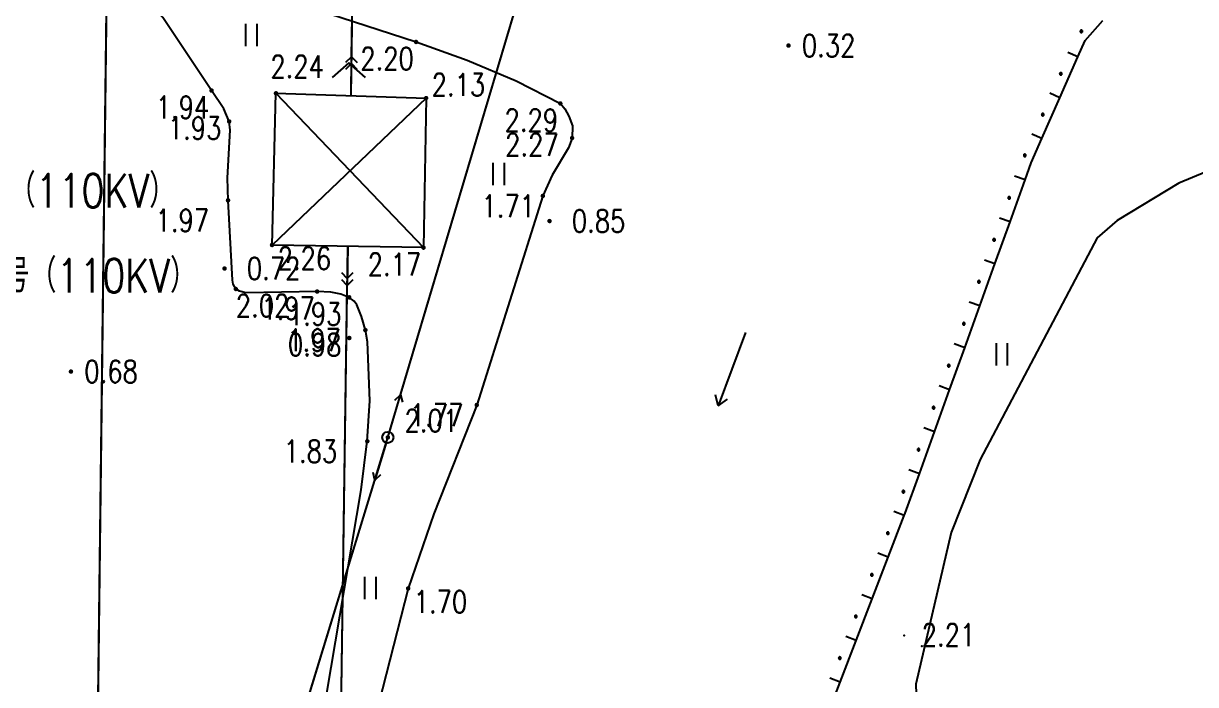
# Model space of a CAD drawing. Extents: x 500064 to 501389, y 2542464 to 2545400.
# Drawn here: x 500769 to 500821.5, y 2543664.6 to 2543694.3 of the extents above; entities that cross this region are included whole.
import ezdxf
from ezdxf.enums import TextEntityAlignment as Align

# ---------------------------------------------------------------- set-up
doc = ezdxf.new("R2010")
doc.units = 0
doc.header["$LTSCALE"] = 0.5
doc.linetypes.add('CENTER', pattern=[50.8, 31.75, -6.35, 6.35, -6.35])
doc.layers.get('0').update_dxf_attribs({"linetype": 'CONTINUOUS', "lineweight": 5})
doc.layers.add('GCD', color=8, linetype='CONTINUOUS')
doc.layers.add('地形图', color=8, linetype='CONTINUOUS')
doc.styles.add('HZ', font='romans.shx', dxfattribs={"width": 0.8, "bigfont": 'hztxt.shx'})
doc.linetypes.add('10421', pattern='A,2,[150,AAA.SHX,S=1,R=0,X=0,Y=1],1e-11', length=2)

# ---------------------------------------------------------------- blocks, each defined once
blk = doc.blocks.new('GC200')
at = {"linetype": 'Continuous', "const_width": 0.2, "flags": 128}
blk.add_lwpolyline([(-0.1, 0, 1), (0.1, 0, 1)], format="xyb", close=True, dxfattribs=at)
blk = doc.blocks.new('gc086')
for p, q in [((0, 0), (7, 0)), ((7, 0), (6.18, 0.57)), ((7, 0), (6.18, -0.57))]:
    blk.add_line(p, q)
blk = doc.blocks.new('gc121')
for p, q in [((-0.5, -1), (-0.5, 1)), ((0.5, -1), (0.5, 1))]:
    blk.add_line(p, q)
blk = doc.blocks.new('gc013a')
at = {"linetype": 'Continuous'}
blk.add_line((0.5, 0), (4, 0), dxfattribs=at)
at = {"linetype": 'Continuous', "flags": 128}
for points in [[(2.88, 0.5), (3.38, 0), (2.88, -0.5)], [(3.5, 0.5), (4, 0), (3.5, -0.5)]]:
    blk.add_lwpolyline(points, dxfattribs=at)
blk = doc.blocks.new('gc211')
for p, q in [((0, 0), (-1.5, -1.32)), ((1.5, -1.32), (0, 0))]:
    blk.add_line(p, q)
blk = doc.blocks.new('gc013b')
at = {"linetype": 'Continuous'}
blk.add_line((0.5, 0), (4, 0), dxfattribs=at)
at = {"linetype": 'Continuous', "flags": 128}
blk.add_lwpolyline([(3.39, 0.35), (4, 0), (3.39, -0.35)], dxfattribs=at)
blk = doc.blocks.new('gc170')
at = {"linetype": 'Continuous'}
blk.add_circle((0, 0), 0.5, dxfattribs=at)

msp = doc.modelspace()

# ---------------------------------------------------------------- linework, layer by layer
at = {"layer": '地形图', "color": 1, "linetype": 'Continuous'}
for p, q in [((500783.697, 2543692.777), (500786.954, 2543921.198)), ((500780.307, 2543691.134), (500786.922, 2543684.215)), ((500787.037, 2543690.92), (500780.132, 2543684.333))]:
    msp.add_line(p, q, dxfattribs=at)
at = {"layer": '地形图', "linetype": 'Continuous'}
for p, q in [((500772.095, 2543643.748), (500772.932, 2543712.701)), ((500785.892, 2543677.622), (500794.182, 2543705.48)), ((500780.055, 2543441.378), (500783.502, 2543682.524)), ((500773.653, 2543637.494), (500784.738, 2543673.792))]:
    msp.add_line(p, q, dxfattribs=at)
at = {"layer": '地形图', "color": 1, "linetype": 'Continuous', "flags": 128}
for points in [[(500783.672, 2543691.027), (500786.978, 2543922.947)], [(500780.03, 2543439.629), (500783.527, 2543684.274)]]:
    msp.add_lwpolyline(points, dxfattribs=at)
at = {"layer": '地形图', "linetype": '10421', "flags": 128}
msp.add_lwpolyline([(500860.343, 2543851.928), (500860.047, 2543848.173), (500860.224, 2543843.871), (500860.586, 2543841.436), (500861.444, 2543839.235), (500862.157, 2543836.826), (500862.338, 2543834.809), (500861.901, 2543832.451), (500860.911, 2543830.439), (500859.128, 2543827.609), (500851.893, 2543817.011), (500850.945, 2543815.282), (500850.008, 2543813.394), (500847.518, 2543806.489), (500847.098, 2543805.734), (500846.64, 2543805.158), (500845.603, 2543804.195), (500844.63, 2543803.65), (500843.912, 2543803.41), (500843.033, 2543803.431), (500841.899, 2543803.694), (500838.886, 2543804.666), (500837.358, 2543805.028), (500836.219, 2543805.211), (500835.198, 2543805.278), (500833.319, 2543805.204), (500832.559, 2543805.261), (500831.069, 2543805.446), (500823.29, 2543806.657), (500820.881, 2543807.2), (500817.506, 2543808.162), (500813.685, 2543809.652), (500811.133, 2543811.063), (500810.562, 2543811.189), (500809.059, 2543811.24), (500806.627, 2543811.101), (500804.968, 2543810.83), (500804.108, 2543810.524), (500803.544, 2543810.028), (500802.875, 2543809.264), (500802.289, 2543808.208), (500801.898, 2543807.177), (500801.711, 2543806.174), (500801.722, 2543805.504), (500802.184, 2543804.167), (500802.293, 2543803.494), (500802.284, 2543802.744), (500802.173, 2543802.052), (500802.121, 2543801.759), (500802.038, 2543801.542), (500801.778, 2543801.351), (500798.924, 2543800.552), (500798.309, 2543800.226), (500798.148, 2543800.084), (500798.065, 2543799.938), (500797.985, 2543799.517), (500798.448, 2543797.098), (500798.544, 2543796.806), (500798.733, 2543796.507), (500798.851, 2543796.454), (500799.025, 2543796.436), (500799.182, 2543796.474), (500799.312, 2543796.541), (500800.273, 2543797.618), (500800.469, 2543797.754), (500800.737, 2543797.895), (500801.053, 2543797.953), (500801.388, 2543797.941), (500804.649, 2543797.386), (500805.832, 2543797.09), (500809.789, 2543795.991), (500814.45, 2543794.43), (500819.265, 2543792.747), (500823.708, 2543790.935), (500830.01, 2543788.428), (500830.42, 2543788.161), (500830.684, 2543787.752), (500830.717, 2543787.25), (500830.635, 2543786.574), (500828.876, 2543781.625), (500824.671, 2543771.397), (500823.392, 2543767.802), (500820.356, 2543759.78), (500819.801, 2543757.665), (500819.636, 2543756.3), (500819.695, 2543755.201), (500819.926, 2543753.871), (500820.289, 2543752.135), (500820.164, 2543750.426), (500819.733, 2543748.326), (500814.277, 2543735.818), (500812.157, 2543730.812), (500810.77, 2543727.398), (500810.197, 2543726.096), (500804.923, 2543715.593), (500801.135, 2543708.145), (500800.056, 2543706.559), (500799.568, 2543706.249), (500798.843, 2543705.997), (500797.404, 2543705.787), (500796.77, 2543705.817), (500796.121, 2543705.928), (500789.994, 2543708.502), (500787.543, 2543709.301), (500781.647, 2543711.482), (500775.489, 2543713.089), (500771.585, 2543714.053), (500760.307, 2543715.899), (500759.63, 2543715.908), (500759.318, 2543715.773), (500759.19, 2543715.596), (500759.132, 2543715.308), (500758.909, 2543712.025), (500758.852, 2543710.191), (500758.616, 2543704.913), (500758.641, 2543703.982), (500758.815, 2543703.42), (500759.291, 2543702.774), (500759.912, 2543702.198), (500760.502, 2543701.735), (500762.052, 2543700.977), (500767.871, 2543698.438), (500770.746, 2543697.33), (500775.392, 2543695.692), (500776.018, 2543695.527), (500776.429, 2543695.584), (500777.993, 2543696.026), (500778.308, 2543696.078), (500778.564, 2543696.038), (500778.801, 2543695.977), (500786.589, 2543693.437), (500788.881, 2543692.619), (500791.081, 2543691.701), (500793.057, 2543690.679), (500793.256, 2543690.443), (500793.444, 2543690.116), (500793.597, 2543689.678), (500793.583, 2543689.13), (500793.424, 2543688.696), (500792.696, 2543687.458), (500792.27, 2543686.532), (500789.308, 2543677.158), (500787.385, 2543672.284), (500786.233, 2543668.935), (500784.592, 2543662.504), (500783.42, 2543656.342), (500783.174, 2543653.102), (500783.306, 2543649.457), (500783.549, 2543647.984), (500784.91, 2543643.685), (500785.566, 2543641.799), (500786.043, 2543639.398), (500786.337, 2543637.109), (500786.169, 2543630.304), (500786.054, 2543629.794), (500785.868, 2543629.496), (500785.369, 2543629.434), (500784.87, 2543629.534), (500782.302, 2543630.056), (500780.179, 2543630.601), (500776.162, 2543631.868), (500773.51, 2543632.933), (500768.622, 2543635.33), (500764.488, 2543637.161), (500762.961, 2543637.683), (500760.591, 2543638.221), (500758.572, 2543638.617), (500757.477, 2543638.755), (500756.614, 2543638.711), (500754.644, 2543637.464), (500753.951, 2543637.222), (500749.75, 2543637.4), (500747.868, 2543637.509), (500747.238, 2543637.413), (500746.88, 2543637.207), (500746.726, 2543637.013), (500746.522, 2543636.579), (500746.314, 2543635.787), (500746.138, 2543635.303), (500745.946, 2543635.058), (500741.716, 2543632.814), (500739.79, 2543631.823), (500734.266, 2543628.917), (500733.774, 2543628.751), (500733.273, 2543628.674), (500733.04, 2543628.823), (500732.916, 2543629.01), (500732.441, 2543630.626), (500732.355, 2543630.78), (500732.197, 2543630.906), (500731.749, 2543631.013), (500731.241, 2543631.002), (500724.288, 2543630.447), (500712.949, 2543630.645), (500711.325, 2543630.634), (500700.435, 2543629.704), (500690.727, 2543628.745), (500688.358, 2543628.605), (500683.424, 2543628.311), (500679.368, 2543628.16), (500675.508, 2543628.369), (500672.672, 2543628.904), (500670.448, 2543629.513), (500669.135, 2543630.089), (500666.228, 2543631.331), (500663.88, 2543632.429), (500662.231, 2543633.593), (500661.28, 2543634.705), (500660.618, 2543636.077), (500659.469, 2543640.107), (500658.985, 2543641.512), (500658.469, 2543642.778), (500656.226, 2543646.444), (500655.177, 2543647.656), (500648.572, 2543653.759), (500648.131, 2543654.519), (500647.792, 2543655.337), (500647.668, 2543656.082), (500647.599, 2543656.926), (500648.349, 2543665.451), (500648.591, 2543668.017), (500648.598, 2543669.946), (500648.074, 2543678.756), (500648.063, 2543679.504), (500648.153, 2543680.673), (500648.66, 2543685.231), (500649.522, 2543690.364), (500649.605, 2543691.42), (500649.602, 2543692.247), (500649.394, 2543692.709), (500649.152, 2543693.058), (500639.722, 2543698.395), (500639.047, 2543698.96), (500638.606, 2543699.429), (500638.363, 2543700.114), (500638.123, 2543701.005), (500637.19, 2543705.892), (500637.056, 2543707.165), (500637.173, 2543709.494), (500637.972, 2543713.611), (500638.014, 2543714.168), (500637.897, 2543715.46), (500637.016, 2543719.21), (500636.885, 2543720.059), (500636.661, 2543722.165), (500636.162, 2543732.418), (500636.259, 2543733.964), (500636.438, 2543735.027), (500636.684, 2543735.902), (500637.752, 2543739.042), (500640.183, 2543744.392), (500644.069, 2543753.036), (500646.886, 2543758.268), (500646.946, 2543758.764), (500646.947, 2543759.128), (500646.805, 2543759.441), (500646.535, 2543759.695), (500644.538, 2543760.65)], dxfattribs=at)
at = {"layer": '地形图', "linetype": 'Continuous', "flags": 128}
for points in [[(500770.9, 2543519.278), (500770.979, 2543582.911), (500772.071, 2543641.748), (500772.956, 2543714.701), (500773.657, 2543768.872)], [(500733.285, 2543579.984), (500759.933, 2543590.794), (500773.069, 2543635.581), (500785.322, 2543675.705), (500794.752, 2543707.397)]]:
    msp.add_lwpolyline(points, dxfattribs=at)
at = {"layer": '地形图', "linetype": '10421', "flags": 128}
msp.add_lwpolyline([(500749.391, 2543657.349), (500749.354, 2543653.953), (500749.374, 2543652.904), (500749.484, 2543651.965), (500749.699, 2543651.101), (500750.795, 2543647.83), (500751.225, 2543646.664), (500751.593, 2543646.056), (500752.291, 2543645.247), (500753.457, 2543644.536), (500755.642, 2543643.561), (500759.588, 2543642.192), (500762.031, 2543641.902), (500764.507, 2543641.926), (500767.41, 2543642.082), (500770.755, 2543642.554), (500772.418, 2543643.116), (500773.738, 2543643.694), (500775.07, 2543644.429), (500776.623, 2543645.612), (500777.248, 2543646.571), (500777.795, 2543647.597), (500778.464, 2543649.086), (500779.502, 2543651.933), (500780.579, 2543654.969), (500781.347, 2543657.47), (500781.826, 2543659.723), (500784.124, 2543673.351), (500784.403, 2543675.534), (500784.518, 2543677.342), (500784.416, 2543679.988), (500784.315, 2543680.518), (500784.14, 2543681.126), (500783.938, 2543681.654), (500783.816, 2543681.812), (500783.594, 2543681.986), (500783.223, 2543682.127), (500782.762, 2543682.218), (500782.152, 2543682.246), (500778.96, 2543682.19), (500778.676, 2543682.257), (500778.507, 2543682.361), (500778.395, 2543682.581), (500778.355, 2543682.758), (500778.159, 2543686.335), (500778.136, 2543687.339), (500778.26, 2543689.483), (500778.209, 2543689.874), (500777.964, 2543690.441), (500777.419, 2543691.259), (500775.228, 2543694.527), (500774.854, 2543694.889), (500774.471, 2543695.091), (500774.037, 2543695.201), (500773.691, 2543695.252), (500763.274, 2543694.256), (500762.265, 2543694.094), (500761.785, 2543693.944), (500759.389, 2543692.999), (500757.192, 2543692.407), (500756.727, 2543692.208), (500756.456, 2543691.989), (500756.097, 2543691.634), (500755.79, 2543691.214), (500754.182, 2543688.229), (500753.796, 2543687.738), (500753.218, 2543687.703), (500752.175, 2543687.887), (500751.895, 2543688.058), (500751.815, 2543688.579), (500753.083, 2543696.805), (500753.734, 2543701.407), (500753.801, 2543703.865), (500753.419, 2543713.724), (500753.391, 2543714.019), (500753.301, 2543714.187), (500753.103, 2543714.272), (500752.899, 2543714.285), (500750.758, 2543714.281), (500750.528, 2543714.342), (500750.366, 2543714.427), (500750.202, 2543714.579), (500750.11, 2543714.713), (500749.842, 2543715.919), (500749.655, 2543716.129), (500749.424, 2543716.286), (500749.04, 2543716.379), (500748.633, 2543716.438), (500739.005, 2543717.083), (500735.145, 2543717.507), (500725.961, 2543718.847), (500724.161, 2543719.054), (500709.326, 2543719.724), (500708.013, 2543719.968), (500705.952, 2543720.473), (500704.782, 2543720.868), (500704.111, 2543721.259), (500699.64, 2543724.406), (500699.385, 2543724.49), (500699.086, 2543724.526), (500698.828, 2543724.463), (500698.614, 2543724.339), (500697.459, 2543723.369), (500696.919, 2543723.171), (500696.258, 2543723.094), (500694.341, 2543723.453), (500693.385, 2543723.572), (500692.555, 2543723.593), (500691.756, 2543723.345), (500690.981, 2543722.997), (500690.082, 2543722.522), (500689.371, 2543722.082), (500685.237, 2543717.655), (500683.791, 2543716.697), (500678.722, 2543714.51), (500674.877, 2543713.304), (500673.099, 2543712.908), (500672.128, 2543712.707), (500671.274, 2543712.515), (500669.663, 2543712.397), (500664.183, 2543712.479), (500663.898, 2543712.47), (500663.567, 2543712.594), (500663.32, 2543712.877), (500663.148, 2543713.473), (500663.073, 2543713.64), (500662.852, 2543713.772), (500662.083, 2543713.714), (500660.687, 2543713.482), (500659.35, 2543713.146), (500658.266, 2543712.572), (500657.371, 2543711.957), (500656.623, 2543711.216), (500656.09, 2543710.419), (500653.643, 2543702.546), (500653.669, 2543702.233), (500653.747, 2543701.995), (500653.953, 2543701.773), (500654.887, 2543701.565), (500655.049, 2543701.494), (500655.136, 2543701.35), (500655.133, 2543701.094), (500655.041, 2543700.84), (500653.016, 2543696.464), (500651.778, 2543693.313), (500649.52, 2543685.466), (500649.137, 2543683.696), (500648.989, 2543681.865), (500648.843, 2543676.527), (500648.943, 2543673.54), (500649.582, 2543661.821), (500649.815, 2543660.48), (500650.177, 2543659.856), (500651.155, 2543658.517), (500651.464, 2543657.936), (500651.895, 2543656.177), (500652.16, 2543653.769), (500652.44, 2543652.563), (500652.872, 2543651.506), (500653.681, 2543650.396), (500659.628, 2543642.869), (500659.974, 2543642.316), (500660.258, 2543641.713), (500660.422, 2543640.769), (500660.556, 2543639.152), (500660.866, 2543638.139), (500661.922, 2543636.69), (500663.712, 2543635.218), (500665.863, 2543633.89), (500668.653, 2543632.762), (500671.639, 2543631.874), (500676.341, 2543630.934), (500680.234, 2543630.849), (500684.384, 2543630.935), (500687.682, 2543631.167), (500699.681, 2543631.312), (500702.44, 2543631.388), (500714.533, 2543631.137), (500717.114, 2543631.238), (500724.67, 2543631.705), (500729.855, 2543632.074), (500733.046, 2543632.435), (500735.892, 2543632.984), (500737.213, 2543633.415), (500738.906, 2543634.108), (500744.031, 2543636.561), (500746.853, 2543637.823), (500747.497, 2543638.197), (500748.071, 2543638.559), (500748.436, 2543639.02), (500748.768, 2543639.662), (500749.278, 2543641.386), (500750.012, 2543644.325), (500750.166, 2543645.24), (500750.168, 2543646.129), (500749.27, 2543649.723), (500748.958, 2543651.843), (500748.869, 2543652.854), (500748.839, 2543654.988), (500748.833, 2543657.3)], close=True, dxfattribs=at)
at = {"layer": '地形图'}
for points in [[(500804.88, 2543662.867), (500805.598, 2543664.733), (500806.317, 2543666.6), (500807.035, 2543668.466), (500807.754, 2543670.333), (500808.473, 2543672.199), (500808.512, 2543672.302), (500809.152, 2543674.08), (500809.83, 2543675.962), (500810.507, 2543677.844), (500811.184, 2543679.726), (500811.862, 2543681.607), (500812.539, 2543683.489), (500813.216, 2543685.371), (500813.894, 2543687.253), (500814.168, 2543688.015), (500814.648, 2543689.104), (500815.455, 2543690.934), (500816.262, 2543692.764), (500816.588, 2543693.505), (500817.38, 2543694.394)], [(500816.416, 2543693.863), (500816.421, 2543693.863), (500816.426, 2543693.864), (500816.431, 2543693.865), (500816.436, 2543693.867), (500816.441, 2543693.87), (500816.445, 2543693.873), (500816.449, 2543693.876), (500816.453, 2543693.88), (500816.456, 2543693.884), (500816.459, 2543693.888), (500816.462, 2543693.893), (500816.463, 2543693.898), (500816.465, 2543693.903), (500816.466, 2543693.908), (500816.466, 2543693.913), (500816.466, 2543693.918), (500816.465, 2543693.923), (500816.463, 2543693.928), (500816.462, 2543693.933), (500816.459, 2543693.938), (500816.456, 2543693.942), (500816.453, 2543693.946), (500816.451, 2543693.948), (500816.449, 2543693.95), (500816.445, 2543693.953), (500816.441, 2543693.956), (500816.436, 2543693.959), (500816.431, 2543693.961), (500816.426, 2543693.962), (500816.421, 2543693.963), (500816.416, 2543693.963), (500816.411, 2543693.963), (500816.406, 2543693.962), (500816.4, 2543693.961), (500816.396, 2543693.959), (500816.391, 2543693.956), (500816.387, 2543693.953), (500816.382, 2543693.95), (500816.379, 2543693.946), (500816.375, 2543693.942), (500816.373, 2543693.938), (500816.37, 2543693.933), (500816.368, 2543693.928), (500816.367, 2543693.923), (500816.366, 2543693.918), (500816.366, 2543693.913), (500816.366, 2543693.908), (500816.367, 2543693.903), (500816.368, 2543693.898), (500816.37, 2543693.893), (500816.373, 2543693.888), (500816.375, 2543693.884), (500816.379, 2543693.88), (500816.381, 2543693.878), (500816.382, 2543693.876), (500816.387, 2543693.873), (500816.391, 2543693.87), (500816.396, 2543693.867), (500816.4, 2543693.865), (500816.406, 2543693.864), (500816.411, 2543693.863), (500816.416, 2543693.863)], [(500816.381, 2543693.878), (500816.451, 2543693.948)], [(500816.262, 2543692.764), (500815.804, 2543692.966)], [(500815.492, 2543691.96), (500815.497, 2543691.961), (500815.503, 2543691.961), (500815.508, 2543691.963), (500815.513, 2543691.965), (500815.517, 2543691.967), (500815.522, 2543691.97), (500815.526, 2543691.973), (500815.529, 2543691.977), (500815.533, 2543691.981), (500815.535, 2543691.985), (500815.538, 2543691.99), (500815.54, 2543691.995), (500815.541, 2543692), (500815.542, 2543692.005), (500815.542, 2543692.01), (500815.542, 2543692.016), (500815.541, 2543692.021), (500815.54, 2543692.026), (500815.538, 2543692.031), (500815.535, 2543692.035), (500815.533, 2543692.04), (500815.529, 2543692.044), (500815.528, 2543692.046), (500815.526, 2543692.047), (500815.522, 2543692.051), (500815.517, 2543692.054), (500815.513, 2543692.056), (500815.508, 2543692.058), (500815.503, 2543692.059), (500815.497, 2543692.06), (500815.492, 2543692.06), (500815.487, 2543692.06), (500815.482, 2543692.059), (500815.477, 2543692.058), (500815.472, 2543692.056), (500815.467, 2543692.054), (500815.463, 2543692.051), (500815.459, 2543692.047), (500815.455, 2543692.044), (500815.452, 2543692.04), (500815.449, 2543692.035), (500815.446, 2543692.031), (500815.445, 2543692.026), (500815.443, 2543692.021), (500815.442, 2543692.016), (500815.442, 2543692.01), (500815.442, 2543692.005), (500815.443, 2543692), (500815.445, 2543691.995), (500815.446, 2543691.99), (500815.449, 2543691.985), (500815.452, 2543691.981), (500815.455, 2543691.977), (500815.457, 2543691.975), (500815.459, 2543691.973), (500815.463, 2543691.97), (500815.467, 2543691.967), (500815.472, 2543691.965), (500815.477, 2543691.963), (500815.482, 2543691.961), (500815.487, 2543691.961), (500815.492, 2543691.96)], [(500815.457, 2543691.975), (500815.528, 2543692.046)], [(500815.455, 2543690.934), (500814.997, 2543691.136)], [(500814.685, 2543690.13), (500814.691, 2543690.131), (500814.696, 2543690.131), (500814.701, 2543690.133), (500814.706, 2543690.135), (500814.71, 2543690.137), (500814.715, 2543690.14), (500814.719, 2543690.143), (500814.723, 2543690.147), (500814.726, 2543690.151), (500814.729, 2543690.155), (500814.731, 2543690.16), (500814.733, 2543690.165), (500814.734, 2543690.17), (500814.735, 2543690.175), (500814.735, 2543690.18), (500814.735, 2543690.185), (500814.734, 2543690.191), (500814.733, 2543690.196), (500814.731, 2543690.201), (500814.729, 2543690.205), (500814.726, 2543690.21), (500814.723, 2543690.214), (500814.721, 2543690.216), (500814.719, 2543690.217), (500814.715, 2543690.221), (500814.71, 2543690.224), (500814.706, 2543690.226), (500814.701, 2543690.228), (500814.696, 2543690.229), (500814.691, 2543690.23), (500814.685, 2543690.23), (500814.68, 2543690.23), (500814.675, 2543690.229), (500814.67, 2543690.228), (500814.665, 2543690.226), (500814.66, 2543690.224), (500814.656, 2543690.221), (500814.652, 2543690.217), (500814.648, 2543690.214), (500814.645, 2543690.21), (500814.642, 2543690.205), (500814.64, 2543690.201), (500814.638, 2543690.196), (500814.636, 2543690.191), (500814.636, 2543690.185), (500814.635, 2543690.18), (500814.636, 2543690.175), (500814.636, 2543690.17), (500814.638, 2543690.165), (500814.64, 2543690.16), (500814.642, 2543690.155), (500814.645, 2543690.151), (500814.648, 2543690.147), (500814.65, 2543690.145), (500814.652, 2543690.143), (500814.656, 2543690.14), (500814.66, 2543690.137), (500814.665, 2543690.135), (500814.67, 2543690.133), (500814.675, 2543690.131), (500814.68, 2543690.131), (500814.685, 2543690.13)], [(500814.65, 2543690.145), (500814.721, 2543690.216)], [(500814.648, 2543689.104), (500814.191, 2543689.306)], [(500823.849, 2543688.38), (500820.784, 2543687.107), (500818.016, 2543685.435), (500817.121, 2543684.658), (500811.884, 2543674.72), (500810.576, 2543671.447), (500809, 2543664.637), (500809.304, 2543655.58), (500810.334, 2543652.482), (500812.937, 2543648.687), (500815.507, 2543646.701), (500819.548, 2543644.989), (500826.144, 2543643.366)], [(500823.849, 2543688.38), (500820.784, 2543687.107), (500818.016, 2543685.435), (500817.122, 2543684.658), (500811.884, 2543674.72), (500810.576, 2543671.447), (500809, 2543664.637), (500809.304, 2543655.58), (500810.334, 2543652.482), (500812.937, 2543648.687), (500815.508, 2543646.701), (500819.548, 2543644.989), (500826.144, 2543643.366)], [(500813.879, 2543688.3), (500813.884, 2543688.301), (500813.889, 2543688.301), (500813.894, 2543688.303), (500813.899, 2543688.305), (500813.904, 2543688.307), (500813.908, 2543688.31), (500813.912, 2543688.313), (500813.916, 2543688.317), (500813.919, 2543688.321), (500813.922, 2543688.325), (500813.924, 2543688.33), (500813.926, 2543688.335), (500813.927, 2543688.34), (500813.928, 2543688.345), (500813.929, 2543688.35), (500813.928, 2543688.355), (500813.927, 2543688.361), (500813.926, 2543688.366), (500813.924, 2543688.371), (500813.922, 2543688.375), (500813.919, 2543688.38), (500813.916, 2543688.384), (500813.914, 2543688.386), (500813.912, 2543688.387), (500813.908, 2543688.391), (500813.904, 2543688.394), (500813.899, 2543688.396), (500813.894, 2543688.398), (500813.889, 2543688.399), (500813.884, 2543688.4), (500813.879, 2543688.4), (500813.873, 2543688.4), (500813.868, 2543688.399), (500813.863, 2543688.398), (500813.858, 2543688.396), (500813.854, 2543688.394), (500813.849, 2543688.391), (500813.845, 2543688.387), (500813.841, 2543688.384), (500813.838, 2543688.38), (500813.835, 2543688.375), (500813.833, 2543688.371), (500813.831, 2543688.366), (500813.83, 2543688.361), (500813.829, 2543688.355), (500813.829, 2543688.35), (500813.829, 2543688.345), (500813.83, 2543688.34), (500813.831, 2543688.335), (500813.833, 2543688.33), (500813.835, 2543688.325), (500813.838, 2543688.321), (500813.841, 2543688.317), (500813.843, 2543688.315), (500813.845, 2543688.313), (500813.849, 2543688.31), (500813.854, 2543688.307), (500813.858, 2543688.305), (500813.863, 2543688.303), (500813.868, 2543688.301), (500813.873, 2543688.301), (500813.879, 2543688.3)], [(500813.843, 2543688.315), (500813.914, 2543688.386)], [(500813.894, 2543687.253), (500813.423, 2543687.422)], [(500813.179, 2543686.397), (500813.184, 2543686.398), (500813.189, 2543686.399), (500813.194, 2543686.4), (500813.199, 2543686.402), (500813.204, 2543686.404), (500813.208, 2543686.407), (500813.212, 2543686.41), (500813.216, 2543686.414), (500813.219, 2543686.418), (500813.222, 2543686.422), (500813.224, 2543686.427), (500813.226, 2543686.432), (500813.227, 2543686.437), (500813.228, 2543686.442), (500813.229, 2543686.447), (500813.228, 2543686.453), (500813.227, 2543686.458), (500813.226, 2543686.463), (500813.224, 2543686.468), (500813.222, 2543686.472), (500813.219, 2543686.477), (500813.216, 2543686.481), (500813.214, 2543686.483), (500813.212, 2543686.485), (500813.208, 2543686.488), (500813.204, 2543686.491), (500813.199, 2543686.493), (500813.194, 2543686.495), (500813.189, 2543686.496), (500813.184, 2543686.497), (500813.179, 2543686.497), (500813.173, 2543686.497), (500813.168, 2543686.496), (500813.163, 2543686.495), (500813.158, 2543686.493), (500813.154, 2543686.491), (500813.149, 2543686.488), (500813.145, 2543686.485), (500813.141, 2543686.481), (500813.138, 2543686.477), (500813.135, 2543686.472), (500813.133, 2543686.468), (500813.131, 2543686.463), (500813.13, 2543686.458), (500813.129, 2543686.453), (500813.129, 2543686.447), (500813.129, 2543686.442), (500813.13, 2543686.437), (500813.131, 2543686.432), (500813.133, 2543686.427), (500813.135, 2543686.422), (500813.138, 2543686.418), (500813.141, 2543686.414), (500813.143, 2543686.412), (500813.145, 2543686.41), (500813.149, 2543686.407), (500813.154, 2543686.404), (500813.158, 2543686.402), (500813.163, 2543686.4), (500813.168, 2543686.399), (500813.173, 2543686.398), (500813.179, 2543686.397)], [(500813.143, 2543686.412), (500813.214, 2543686.483)], [(500813.216, 2543685.371), (500812.746, 2543685.54)], [(500812.501, 2543684.516), (500812.506, 2543684.516), (500812.512, 2543684.517), (500812.517, 2543684.518), (500812.522, 2543684.52), (500812.526, 2543684.522), (500812.531, 2543684.525), (500812.535, 2543684.529), (500812.538, 2543684.532), (500812.542, 2543684.536), (500812.545, 2543684.541), (500812.547, 2543684.545), (500812.549, 2543684.55), (500812.55, 2543684.555), (500812.551, 2543684.56), (500812.551, 2543684.566), (500812.551, 2543684.571), (500812.55, 2543684.576), (500812.549, 2543684.581), (500812.547, 2543684.586), (500812.545, 2543684.591), (500812.542, 2543684.595), (500812.538, 2543684.599), (500812.537, 2543684.601), (500812.535, 2543684.603), (500812.531, 2543684.606), (500812.526, 2543684.609), (500812.522, 2543684.611), (500812.517, 2543684.613), (500812.512, 2543684.615), (500812.506, 2543684.615), (500812.501, 2543684.616), (500812.496, 2543684.615), (500812.491, 2543684.615), (500812.486, 2543684.613), (500812.481, 2543684.611), (500812.476, 2543684.609), (500812.472, 2543684.606), (500812.468, 2543684.603), (500812.464, 2543684.599), (500812.461, 2543684.595), (500812.458, 2543684.591), (500812.456, 2543684.586), (500812.454, 2543684.581), (500812.452, 2543684.576), (500812.451, 2543684.571), (500812.451, 2543684.566), (500812.451, 2543684.56), (500812.452, 2543684.555), (500812.454, 2543684.55), (500812.456, 2543684.545), (500812.458, 2543684.541), (500812.461, 2543684.536), (500812.464, 2543684.532), (500812.466, 2543684.53), (500812.468, 2543684.529), (500812.472, 2543684.525), (500812.476, 2543684.522), (500812.481, 2543684.52), (500812.486, 2543684.518), (500812.491, 2543684.517), (500812.496, 2543684.516), (500812.501, 2543684.516)], [(500812.466, 2543684.53), (500812.537, 2543684.601)], [(500812.539, 2543683.489), (500812.068, 2543683.659)], [(500811.824, 2543682.634), (500811.829, 2543682.634), (500811.834, 2543682.635), (500811.839, 2543682.636), (500811.844, 2543682.638), (500811.849, 2543682.641), (500811.853, 2543682.643), (500811.857, 2543682.647), (500811.861, 2543682.65), (500811.864, 2543682.654), (500811.867, 2543682.659), (500811.87, 2543682.664), (500811.871, 2543682.668), (500811.873, 2543682.673), (500811.874, 2543682.679), (500811.874, 2543682.684), (500811.874, 2543682.689), (500811.873, 2543682.694), (500811.871, 2543682.699), (500811.87, 2543682.704), (500811.867, 2543682.709), (500811.864, 2543682.713), (500811.861, 2543682.717), (500811.859, 2543682.719), (500811.857, 2543682.721), (500811.853, 2543682.724), (500811.849, 2543682.727), (500811.844, 2543682.729), (500811.839, 2543682.731), (500811.834, 2543682.733), (500811.829, 2543682.734), (500811.824, 2543682.734), (500811.819, 2543682.734), (500811.814, 2543682.733), (500811.808, 2543682.731), (500811.804, 2543682.729), (500811.799, 2543682.727), (500811.795, 2543682.724), (500811.79, 2543682.721), (500811.787, 2543682.717), (500811.783, 2543682.713), (500811.781, 2543682.709), (500811.778, 2543682.704), (500811.776, 2543682.699), (500811.775, 2543682.694), (500811.774, 2543682.689), (500811.774, 2543682.684), (500811.774, 2543682.679), (500811.775, 2543682.673), (500811.776, 2543682.668), (500811.778, 2543682.664), (500811.781, 2543682.659), (500811.783, 2543682.654), (500811.787, 2543682.65), (500811.789, 2543682.649), (500811.79, 2543682.647), (500811.795, 2543682.643), (500811.799, 2543682.641), (500811.804, 2543682.638), (500811.808, 2543682.636), (500811.814, 2543682.635), (500811.819, 2543682.634), (500811.824, 2543682.634)], [(500811.789, 2543682.649), (500811.859, 2543682.719)], [(500811.862, 2543681.607), (500811.391, 2543681.777)], [(500811.147, 2543680.752), (500811.152, 2543680.752), (500811.157, 2543680.753), (500811.162, 2543680.754), (500811.167, 2543680.756), (500811.172, 2543680.759), (500811.176, 2543680.762), (500811.18, 2543680.765), (500811.184, 2543680.769), (500811.187, 2543680.773), (500811.19, 2543680.777), (500811.192, 2543680.782), (500811.194, 2543680.787), (500811.195, 2543680.792), (500811.196, 2543680.797), (500811.197, 2543680.802), (500811.196, 2543680.807), (500811.195, 2543680.812), (500811.194, 2543680.817), (500811.192, 2543680.822), (500811.19, 2543680.827), (500811.187, 2543680.831), (500811.184, 2543680.835), (500811.182, 2543680.837), (500811.18, 2543680.839), (500811.176, 2543680.842), (500811.172, 2543680.845), (500811.167, 2543680.848), (500811.162, 2543680.85), (500811.157, 2543680.851), (500811.152, 2543680.852), (500811.147, 2543680.852), (500811.141, 2543680.852), (500811.136, 2543680.851), (500811.131, 2543680.85), (500811.126, 2543680.848), (500811.122, 2543680.845), (500811.117, 2543680.842), (500811.113, 2543680.839), (500811.109, 2543680.835), (500811.106, 2543680.831), (500811.103, 2543680.827), (500811.101, 2543680.822), (500811.099, 2543680.817), (500811.098, 2543680.812), (500811.097, 2543680.807), (500811.097, 2543680.802), (500811.097, 2543680.797), (500811.098, 2543680.792), (500811.099, 2543680.787), (500811.101, 2543680.782), (500811.103, 2543680.777), (500811.106, 2543680.773), (500811.109, 2543680.769), (500811.111, 2543680.767), (500811.113, 2543680.765), (500811.117, 2543680.762), (500811.122, 2543680.759), (500811.126, 2543680.756), (500811.131, 2543680.754), (500811.136, 2543680.753), (500811.141, 2543680.752), (500811.147, 2543680.752)], [(500811.111, 2543680.767), (500811.182, 2543680.837)], [(500811.184, 2543679.726), (500810.714, 2543679.895)], [(500812.606, 2543678.933), (500812.606, 2543679.933)], [(500813.106, 2543678.933), (500813.106, 2543679.933)], [(500810.469, 2543678.87), (500810.474, 2543678.87), (500810.48, 2543678.871), (500810.485, 2543678.873), (500810.49, 2543678.875), (500810.494, 2543678.877), (500810.499, 2543678.88), (500810.503, 2543678.883), (500810.506, 2543678.887), (500810.51, 2543678.891), (500810.512, 2543678.895), (500810.515, 2543678.9), (500810.517, 2543678.905), (500810.518, 2543678.91), (500810.519, 2543678.915), (500810.519, 2543678.92), (500810.519, 2543678.925), (500810.518, 2543678.931), (500810.517, 2543678.936), (500810.515, 2543678.941), (500810.512, 2543678.945), (500810.51, 2543678.95), (500810.506, 2543678.954), (500810.505, 2543678.956), (500810.503, 2543678.957), (500810.499, 2543678.961), (500810.494, 2543678.964), (500810.49, 2543678.966), (500810.485, 2543678.968), (500810.48, 2543678.969), (500810.474, 2543678.97), (500810.469, 2543678.97), (500810.464, 2543678.97), (500810.459, 2543678.969), (500810.454, 2543678.968), (500810.449, 2543678.966), (500810.444, 2543678.964), (500810.44, 2543678.961), (500810.436, 2543678.957), (500810.432, 2543678.954), (500810.429, 2543678.95), (500810.426, 2543678.945), (500810.423, 2543678.941), (500810.422, 2543678.936), (500810.42, 2543678.931), (500810.419, 2543678.925), (500810.419, 2543678.92), (500810.419, 2543678.915), (500810.42, 2543678.91), (500810.422, 2543678.905), (500810.423, 2543678.9), (500810.426, 2543678.895), (500810.429, 2543678.891), (500810.432, 2543678.887), (500810.434, 2543678.885), (500810.436, 2543678.883), (500810.44, 2543678.88), (500810.444, 2543678.877), (500810.449, 2543678.875), (500810.454, 2543678.873), (500810.459, 2543678.871), (500810.464, 2543678.87), (500810.469, 2543678.87)], [(500810.434, 2543678.885), (500810.505, 2543678.956)], [(500810.507, 2543677.844), (500810.036, 2543678.013)], [(500809.792, 2543676.988), (500809.797, 2543676.989), (500809.802, 2543676.989), (500809.807, 2543676.991), (500809.812, 2543676.993), (500809.817, 2543676.995), (500809.821, 2543676.998), (500809.825, 2543677.001), (500809.829, 2543677.005), (500809.832, 2543677.009), (500809.835, 2543677.013), (500809.838, 2543677.018), (500809.839, 2543677.023), (500809.841, 2543677.028), (500809.842, 2543677.033), (500809.842, 2543677.038), (500809.842, 2543677.044), (500809.841, 2543677.049), (500809.839, 2543677.054), (500809.838, 2543677.059), (500809.835, 2543677.063), (500809.832, 2543677.068), (500809.829, 2543677.072), (500809.827, 2543677.074), (500809.825, 2543677.076), (500809.821, 2543677.079), (500809.817, 2543677.082), (500809.812, 2543677.084), (500809.807, 2543677.086), (500809.802, 2543677.087), (500809.797, 2543677.088), (500809.792, 2543677.088), (500809.787, 2543677.088), (500809.781, 2543677.087), (500809.776, 2543677.086), (500809.772, 2543677.084), (500809.767, 2543677.082), (500809.762, 2543677.079), (500809.758, 2543677.076), (500809.755, 2543677.072), (500809.751, 2543677.068), (500809.749, 2543677.063), (500809.746, 2543677.059), (500809.744, 2543677.054), (500809.743, 2543677.049), (500809.742, 2543677.044), (500809.742, 2543677.038), (500809.742, 2543677.033), (500809.743, 2543677.028), (500809.744, 2543677.023), (500809.746, 2543677.018), (500809.749, 2543677.013), (500809.751, 2543677.009), (500809.755, 2543677.005), (500809.757, 2543677.003), (500809.758, 2543677.001), (500809.762, 2543676.998), (500809.767, 2543676.995), (500809.772, 2543676.993), (500809.776, 2543676.991), (500809.781, 2543676.989), (500809.787, 2543676.989), (500809.792, 2543676.988)], [(500809.757, 2543677.003), (500809.827, 2543677.074)], [(500809.83, 2543675.962), (500809.359, 2543676.131)], [(500809.114, 2543675.107), (500809.12, 2543675.107), (500809.125, 2543675.108), (500809.13, 2543675.109), (500809.135, 2543675.111), (500809.14, 2543675.113), (500809.144, 2543675.116), (500809.148, 2543675.119), (500809.152, 2543675.123), (500809.155, 2543675.127), (500809.158, 2543675.132), (500809.16, 2543675.136), (500809.162, 2543675.141), (500809.163, 2543675.146), (500809.164, 2543675.151), (500809.165, 2543675.157), (500809.164, 2543675.162), (500809.163, 2543675.167), (500809.162, 2543675.172), (500809.16, 2543675.177), (500809.158, 2543675.182), (500809.155, 2543675.186), (500809.152, 2543675.19), (500809.15, 2543675.192), (500809.148, 2543675.194), (500809.144, 2543675.197), (500809.14, 2543675.2), (500809.135, 2543675.202), (500809.13, 2543675.204), (500809.125, 2543675.206), (500809.12, 2543675.206), (500809.114, 2543675.207), (500809.109, 2543675.206), (500809.104, 2543675.206), (500809.099, 2543675.204), (500809.094, 2543675.202), (500809.089, 2543675.2), (500809.085, 2543675.197), (500809.081, 2543675.194), (500809.077, 2543675.19), (500809.074, 2543675.186), (500809.071, 2543675.182), (500809.069, 2543675.177), (500809.067, 2543675.172), (500809.066, 2543675.167), (500809.065, 2543675.162), (500809.064, 2543675.157), (500809.065, 2543675.151), (500809.066, 2543675.146), (500809.067, 2543675.141), (500809.069, 2543675.136), (500809.071, 2543675.132), (500809.074, 2543675.127), (500809.077, 2543675.123), (500809.079, 2543675.121), (500809.081, 2543675.119), (500809.085, 2543675.116), (500809.089, 2543675.113), (500809.094, 2543675.111), (500809.099, 2543675.109), (500809.104, 2543675.108), (500809.109, 2543675.107), (500809.114, 2543675.107)], [(500809.079, 2543675.121), (500809.15, 2543675.192)], [(500809.152, 2543674.08), (500808.682, 2543674.25)], [(500808.437, 2543673.225), (500808.442, 2543673.225), (500808.448, 2543673.226), (500808.453, 2543673.227), (500808.457, 2543673.229), (500808.462, 2543673.232), (500808.467, 2543673.234), (500808.471, 2543673.238), (500808.474, 2543673.241), (500808.478, 2543673.245), (500808.48, 2543673.25), (500808.483, 2543673.254), (500808.485, 2543673.259), (500808.486, 2543673.264), (500808.487, 2543673.27), (500808.487, 2543673.275), (500808.487, 2543673.28), (500808.486, 2543673.285), (500808.485, 2543673.29), (500808.483, 2543673.295), (500808.48, 2543673.3), (500808.478, 2543673.304), (500808.474, 2543673.308), (500808.472, 2543673.31), (500808.471, 2543673.312), (500808.467, 2543673.315), (500808.462, 2543673.318), (500808.457, 2543673.321), (500808.453, 2543673.322), (500808.448, 2543673.324), (500808.442, 2543673.325), (500808.437, 2543673.325), (500808.432, 2543673.325), (500808.427, 2543673.324), (500808.422, 2543673.322), (500808.417, 2543673.321), (500808.412, 2543673.318), (500808.408, 2543673.315), (500808.404, 2543673.312), (500808.4, 2543673.308), (500808.397, 2543673.304), (500808.394, 2543673.3), (500808.391, 2543673.295), (500808.39, 2543673.29), (500808.388, 2543673.285), (500808.387, 2543673.28), (500808.387, 2543673.275), (500808.387, 2543673.27), (500808.388, 2543673.264), (500808.39, 2543673.259), (500808.391, 2543673.254), (500808.394, 2543673.25), (500808.397, 2543673.245), (500808.4, 2543673.241), (500808.402, 2543673.24), (500808.404, 2543673.238), (500808.408, 2543673.234), (500808.412, 2543673.232), (500808.417, 2543673.229), (500808.422, 2543673.227), (500808.427, 2543673.226), (500808.432, 2543673.225), (500808.437, 2543673.225)], [(500808.402, 2543673.24), (500808.472, 2543673.31)], [(500808.473, 2543672.199), (500808.006, 2543672.379)], [(500807.74, 2543671.36), (500807.745, 2543671.36), (500807.75, 2543671.361), (500807.755, 2543671.362), (500807.76, 2543671.364), (500807.765, 2543671.366), (500807.769, 2543671.369), (500807.773, 2543671.373), (500807.777, 2543671.376), (500807.78, 2543671.38), (500807.783, 2543671.385), (500807.786, 2543671.389), (500807.788, 2543671.394), (500807.789, 2543671.399), (500807.79, 2543671.405), (500807.79, 2543671.41), (500807.79, 2543671.415), (500807.789, 2543671.42), (500807.788, 2543671.425), (500807.786, 2543671.43), (500807.783, 2543671.435), (500807.78, 2543671.439), (500807.777, 2543671.443), (500807.775, 2543671.445), (500807.773, 2543671.447), (500807.769, 2543671.45), (500807.765, 2543671.453), (500807.76, 2543671.455), (500807.755, 2543671.457), (500807.75, 2543671.459), (500807.745, 2543671.46), (500807.74, 2543671.46), (500807.735, 2543671.46), (500807.73, 2543671.459), (500807.725, 2543671.457), (500807.72, 2543671.455), (500807.715, 2543671.453), (500807.711, 2543671.45), (500807.707, 2543671.447), (500807.703, 2543671.443), (500807.7, 2543671.439), (500807.697, 2543671.435), (500807.694, 2543671.43), (500807.692, 2543671.425), (500807.691, 2543671.42), (500807.69, 2543671.415), (500807.69, 2543671.41), (500807.69, 2543671.405), (500807.691, 2543671.399), (500807.692, 2543671.394), (500807.694, 2543671.389), (500807.697, 2543671.385), (500807.7, 2543671.38), (500807.703, 2543671.376), (500807.705, 2543671.374), (500807.707, 2543671.373), (500807.711, 2543671.369), (500807.715, 2543671.366), (500807.72, 2543671.364), (500807.725, 2543671.362), (500807.73, 2543671.361), (500807.735, 2543671.36), (500807.74, 2543671.36)], [(500807.705, 2543671.374), (500807.775, 2543671.445)], [(500807.754, 2543670.333), (500807.287, 2543670.512)], [(500807.021, 2543669.493), (500807.027, 2543669.494), (500807.032, 2543669.494), (500807.037, 2543669.496), (500807.042, 2543669.498), (500807.046, 2543669.5), (500807.051, 2543669.503), (500807.055, 2543669.506), (500807.059, 2543669.51), (500807.062, 2543669.514), (500807.065, 2543669.518), (500807.067, 2543669.523), (500807.069, 2543669.528), (500807.07, 2543669.533), (500807.071, 2543669.538), (500807.071, 2543669.543), (500807.071, 2543669.549), (500807.07, 2543669.554), (500807.069, 2543669.559), (500807.067, 2543669.564), (500807.065, 2543669.568), (500807.062, 2543669.573), (500807.059, 2543669.577), (500807.057, 2543669.579), (500807.055, 2543669.58), (500807.051, 2543669.584), (500807.046, 2543669.587), (500807.042, 2543669.589), (500807.037, 2543669.591), (500807.032, 2543669.592), (500807.027, 2543669.593), (500807.021, 2543669.593), (500807.016, 2543669.593), (500807.011, 2543669.592), (500807.006, 2543669.591), (500807.001, 2543669.589), (500806.996, 2543669.587), (500806.992, 2543669.584), (500806.988, 2543669.58), (500806.984, 2543669.577), (500806.981, 2543669.573), (500806.978, 2543669.568), (500806.976, 2543669.564), (500806.974, 2543669.559), (500806.972, 2543669.554), (500806.972, 2543669.549), (500806.971, 2543669.543), (500806.972, 2543669.538), (500806.972, 2543669.533), (500806.974, 2543669.528), (500806.976, 2543669.523), (500806.978, 2543669.518), (500806.981, 2543669.514), (500806.984, 2543669.51), (500806.986, 2543669.508), (500806.988, 2543669.506), (500806.992, 2543669.503), (500806.996, 2543669.5), (500807.001, 2543669.498), (500807.006, 2543669.496), (500807.011, 2543669.494), (500807.016, 2543669.494), (500807.021, 2543669.493)], [(500806.986, 2543669.508), (500807.057, 2543669.579)], [(500807.035, 2543668.466), (500806.569, 2543668.646)], [(500806.303, 2543667.627), (500806.308, 2543667.627), (500806.313, 2543667.628), (500806.318, 2543667.629), (500806.323, 2543667.631), (500806.328, 2543667.634), (500806.332, 2543667.636), (500806.336, 2543667.64), (500806.34, 2543667.643), (500806.343, 2543667.647), (500806.346, 2543667.652), (500806.348, 2543667.657), (500806.35, 2543667.661), (500806.352, 2543667.666), (500806.353, 2543667.672), (500806.353, 2543667.677), (500806.353, 2543667.682), (500806.352, 2543667.687), (500806.35, 2543667.692), (500806.348, 2543667.697), (500806.346, 2543667.702), (500806.343, 2543667.706), (500806.34, 2543667.71), (500806.338, 2543667.712), (500806.336, 2543667.714), (500806.332, 2543667.717), (500806.328, 2543667.72), (500806.323, 2543667.723), (500806.318, 2543667.724), (500806.313, 2543667.726), (500806.308, 2543667.727), (500806.303, 2543667.727), (500806.298, 2543667.727), (500806.292, 2543667.726), (500806.287, 2543667.724), (500806.282, 2543667.723), (500806.278, 2543667.72), (500806.273, 2543667.717), (500806.269, 2543667.714), (500806.266, 2543667.71), (500806.262, 2543667.706), (500806.259, 2543667.702), (500806.257, 2543667.697), (500806.255, 2543667.692), (500806.254, 2543667.687), (500806.253, 2543667.682), (500806.253, 2543667.677), (500806.253, 2543667.672), (500806.254, 2543667.666), (500806.255, 2543667.661), (500806.257, 2543667.657), (500806.259, 2543667.652), (500806.262, 2543667.647), (500806.266, 2543667.643), (500806.267, 2543667.642), (500806.269, 2543667.64), (500806.273, 2543667.636), (500806.278, 2543667.634), (500806.282, 2543667.631), (500806.287, 2543667.629), (500806.292, 2543667.628), (500806.298, 2543667.627), (500806.303, 2543667.627)], [(500806.267, 2543667.642), (500806.338, 2543667.712)], [(500806.317, 2543666.6), (500805.85, 2543666.78)], [(500805.584, 2543665.76), (500805.589, 2543665.761), (500805.595, 2543665.762), (500805.6, 2543665.763), (500805.605, 2543665.765), (500805.609, 2543665.767), (500805.614, 2543665.77), (500805.618, 2543665.773), (500805.621, 2543665.777), (500805.625, 2543665.781), (500805.627, 2543665.785), (500805.63, 2543665.79), (500805.632, 2543665.795), (500805.633, 2543665.8), (500805.634, 2543665.805), (500805.634, 2543665.81), (500805.634, 2543665.816), (500805.633, 2543665.821), (500805.632, 2543665.826), (500805.63, 2543665.831), (500805.627, 2543665.835), (500805.625, 2543665.84), (500805.621, 2543665.844), (500805.62, 2543665.846), (500805.618, 2543665.848), (500805.614, 2543665.851), (500805.609, 2543665.854), (500805.605, 2543665.856), (500805.6, 2543665.858), (500805.595, 2543665.859), (500805.589, 2543665.86), (500805.584, 2543665.86), (500805.579, 2543665.86), (500805.574, 2543665.859), (500805.569, 2543665.858), (500805.564, 2543665.856), (500805.559, 2543665.854), (500805.555, 2543665.851), (500805.551, 2543665.848), (500805.547, 2543665.844), (500805.544, 2543665.84), (500805.541, 2543665.835), (500805.539, 2543665.831), (500805.537, 2543665.826), (500805.535, 2543665.821), (500805.534, 2543665.816), (500805.534, 2543665.81), (500805.534, 2543665.805), (500805.535, 2543665.8), (500805.537, 2543665.795), (500805.539, 2543665.79), (500805.541, 2543665.785), (500805.544, 2543665.781), (500805.547, 2543665.777), (500805.549, 2543665.775), (500805.551, 2543665.773), (500805.555, 2543665.77), (500805.559, 2543665.767), (500805.564, 2543665.765), (500805.569, 2543665.763), (500805.574, 2543665.762), (500805.579, 2543665.761), (500805.584, 2543665.76)], [(500805.549, 2543665.775), (500805.62, 2543665.846)], [(500805.598, 2543664.733), (500805.132, 2543664.913)]]:
    msp.add_lwpolyline(points, dxfattribs=at)
at = {"layer": '地形图', "color": 1, "linetype": 'Continuous', "flags": 128}
msp.add_lwpolyline([(500780.307, 2543691.134), (500787.037, 2543690.92), (500786.922, 2543684.215), (500780.132, 2543684.333)], close=True, dxfattribs=at)
at = {"layer": '地形图', "ltscale": 10}
msp.add_point((500808.47, 2543666.817), dxfattribs=at)
at = {"layer": '地形图', "linetype": 'CENTER'}
msp.add_point((500809.258, 2543666.349, 2.21), dxfattribs=at)

# ---------------------------------------------------------------- block references
at = {"layer": '地形图', "linetype": 'Continuous', "xscale": 0.5, "yscale": 0.5}
for name, p in [('gc121', (500779.21, 2543693.744)), ('gc211', (500783.575, 2543692.504)), ('gc121', (500790.298, 2543687.511)), ('gc170', (500785.322, 2543675.705)), ('gc121', (500784.547, 2543668.954))]:
    msp.add_blockref(name, p, dxfattribs=at)
at = {"layer": '地形图', "linetype": 'Continuous'}
ref = msp.add_blockref('GC200', (500803.285, 2543693.274, 0.32), dxfattribs=dict(at, xscale=0.5, yscale=0.5, zscale=0.5))
ref.add_attrib('height', '0.32', dxfattribs={"layer": 'GCD', "linetype": 'Continuous', "height": 1, "style": 'HZ', "width": 0.8}).set_placement((500803.885, 2543693.274, 0.32), align=Align.MIDDLE_LEFT)
ref = msp.add_blockref('GC200', (500786.589, 2543693.437, 2.198), dxfattribs=dict(at, xscale=0.5, yscale=0.5, zscale=0.5))
ref.add_attrib('height', '2.20', dxfattribs={"layer": 'GCD', "linetype": 'Continuous', "height": 1, "style": 'HZ', "width": 0.8}).set_placement((500784.089, 2543692.687, 2.2), align=Align.MIDDLE_LEFT)
ref = msp.add_blockref('GC200', (500780.307, 2543691.134, 2.242), dxfattribs=dict(at, xscale=0.5, yscale=0.5, zscale=0.5))
ref.add_attrib('height', '2.24', dxfattribs={"layer": 'GCD', "linetype": 'Continuous', "height": 1, "style": 'HZ', "width": 0.8}).set_placement((500780.057, 2543692.334, 2.24), align=Align.MIDDLE_LEFT)
at = {"layer": '地形图', "linetype": 'Continuous', "yscale": 0.5}
for name, p, xscale, rotation in [('gc013a', (500783.668, 2543690.777), 0.5000000000800737, 89.1831994300582), ('gc013b', (500785.322, 2543675.705), 0.5000000000528296, 73.42955113880309), ('gc013b', (500785.322, 2543675.705), 0.4999999998747797, 253.0184644980924)]:
    msp.add_blockref(name, p, dxfattribs=dict(at, xscale=xscale, rotation=rotation))
at = {"layer": '地形图', "linetype": 'Continuous'}
ref = msp.add_blockref('GC200', (500787.037, 2543690.92, 2.132), dxfattribs=dict(at, xscale=0.5, yscale=0.5, zscale=0.5))
ref.add_attrib('height', '2.13', dxfattribs={"layer": 'GCD', "linetype": 'Continuous', "height": 1, "style": 'HZ', "width": 0.8}).set_placement((500787.287, 2543691.52, 2.13), align=Align.MIDDLE_LEFT)
ref = msp.add_blockref('GC200', (500777.419, 2543691.259, 1.938), dxfattribs=dict(at, xscale=0.5, yscale=0.5, zscale=0.5))
ref.add_attrib('height', '1.94', dxfattribs={"layer": 'GCD', "linetype": 'Continuous', "height": 1, "style": 'HZ', "width": 0.8}).set_placement((500774.919, 2543690.509, 1.94), align=Align.MIDDLE_LEFT)
ref = msp.add_blockref('GC200', (500793.057, 2543690.679, 2.292), dxfattribs=dict(at, xscale=0.5, yscale=0.5, zscale=0.5))
ref.add_attrib('height', '2.29', dxfattribs={"layer": 'GCD', "linetype": 'Continuous', "height": 1, "style": 'HZ', "width": 0.8}).set_placement((500790.557, 2543689.929, 2.29), align=Align.MIDDLE_LEFT)
ref = msp.add_blockref('GC200', (500778.209, 2543689.874, 1.929), dxfattribs=dict(at, xscale=0.5, yscale=0.5, zscale=0.5))
ref.add_attrib('height', '1.93', dxfattribs={"layer": 'GCD', "linetype": 'Continuous', "height": 1, "style": 'HZ', "width": 0.8}).set_placement((500775.459, 2543689.574, 1.93), align=Align.MIDDLE_LEFT)
ref = msp.add_blockref('GC200', (500793.583, 2543689.13, 2.265), dxfattribs=dict(at, xscale=0.5, yscale=0.5, zscale=0.5))
ref.add_attrib('height', '2.27', dxfattribs={"layer": 'GCD', "linetype": 'Continuous', "height": 1, "style": 'HZ', "width": 0.8}).set_placement((500790.583, 2543688.83, 2.27), align=Align.MIDDLE_LEFT)
ref = msp.add_blockref('GC200', (500778.159, 2543686.335, 1.972), dxfattribs=dict(at, xscale=0.5, yscale=0.5, zscale=0.5))
ref.add_attrib('height', '1.97', dxfattribs={"layer": 'GCD', "linetype": 'Continuous', "height": 1, "style": 'HZ', "width": 0.8}).set_placement((500774.909, 2543685.435, 1.97), align=Align.MIDDLE_LEFT)
ref = msp.add_blockref('GC200', (500792.27, 2543686.532, 1.712), dxfattribs=dict(at, xscale=0.5, yscale=0.5, zscale=0.5))
ref.add_attrib('height', '1.71', dxfattribs={"layer": 'GCD', "linetype": 'Continuous', "height": 1, "style": 'HZ', "width": 0.8}).set_placement((500789.52, 2543686.082, 1.71), align=Align.MIDDLE_LEFT)
ref = msp.add_blockref('GC200', (500792.572, 2543685.407, 0.849), dxfattribs=dict(at, xscale=0.5, yscale=0.5, zscale=0.5))
ref.add_attrib('height', '0.85', dxfattribs={"layer": 'GCD', "linetype": 'Continuous', "height": 1, "style": 'HZ', "width": 0.8}).set_placement((500793.572, 2543685.407, 0.85), align=Align.MIDDLE_LEFT)
ref = msp.add_blockref('GC200', (500780.132, 2543684.333, 2.259), dxfattribs=dict(at, xscale=0.5, yscale=0.5, zscale=0.5))
ref.add_attrib('height', '2.26', dxfattribs={"layer": 'GCD', "linetype": 'Continuous', "height": 1, "style": 'HZ', "width": 0.8}).set_placement((500780.382, 2543683.733, 2.26), align=Align.MIDDLE_LEFT)
at = {"layer": '地形图', "color": 1, "linetype": 'Continuous', "xscale": 0.4999999997734176, "yscale": 0.5, "rotation": 269.1809441100789}
msp.add_blockref('gc013a', (500783.531, 2543684.524), dxfattribs=at)
at = {"layer": '地形图', "linetype": 'Continuous'}
ref = msp.add_blockref('GC200', (500786.922, 2543684.215, 2.173), dxfattribs=dict(at, xscale=0.5, yscale=0.5, zscale=0.5))
ref.add_attrib('height', '2.17', dxfattribs={"layer": 'GCD', "linetype": 'Continuous', "height": 1, "style": 'HZ', "width": 0.8}).set_placement((500784.422, 2543683.465, 2.17), align=Align.MIDDLE_LEFT)
ref = msp.add_blockref('GC200', (500778.001, 2543683.279, 0.72), dxfattribs=dict(at, xscale=0.5, yscale=0.5, zscale=0.5))
ref.add_attrib('height', '0.72', dxfattribs={"layer": 'GCD', "linetype": 'Continuous', "height": 1, "style": 'HZ', "width": 0.8}).set_placement((500779.001, 2543683.279, 0.72), align=Align.MIDDLE_LEFT)
ref = msp.add_blockref('GC200', (500778.507, 2543682.361, 2.016), dxfattribs=dict(at, xscale=0.5, yscale=0.5, zscale=0.5))
ref.add_attrib('height', '2.02', dxfattribs={"layer": 'GCD', "linetype": 'Continuous', "height": 1, "style": 'HZ', "width": 0.8}).set_placement((500778.507, 2543681.611, 2.02), align=Align.MIDDLE_LEFT)
ref = msp.add_blockref('GC200', (500782.152, 2543682.246, 1.968), dxfattribs=dict(at, xscale=0.5, yscale=0.5, zscale=0.5))
ref.add_attrib('height', '1.97', dxfattribs={"layer": 'GCD', "linetype": 'Continuous', "height": 1, "style": 'HZ', "width": 0.8}).set_placement((500779.652, 2543681.496, 1.97), align=Align.MIDDLE_LEFT)
ref = msp.add_blockref('GC200', (500783.594, 2543681.986, 1.934), dxfattribs=dict(at, xscale=0.5, yscale=0.5, zscale=0.5))
ref.add_attrib('height', '1.93', dxfattribs={"layer": 'GCD', "linetype": 'Continuous', "height": 1, "style": 'HZ', "width": 0.8}).set_placement((500780.844, 2543681.236, 1.93), align=Align.MIDDLE_LEFT)
ref = msp.add_blockref('GC200', (500784.315, 2543680.518, 1.965), dxfattribs=dict(at, xscale=0.5, yscale=0.5, zscale=0.5))
ref.add_attrib('height', '1.97', dxfattribs={"layer": 'GCD', "linetype": 'Continuous', "height": 1, "style": 'HZ', "width": 0.8}).set_placement((500780.815, 2543680.068, 1.97), align=Align.MIDDLE_LEFT)
ref = msp.add_blockref('GC200', (500783.595, 2543680.163, 0.978), dxfattribs=dict(at, xscale=0.5, yscale=0.5, zscale=0.5))
ref.add_attrib('height', '0.98', dxfattribs={"layer": 'GCD', "linetype": 'Continuous', "height": 1, "style": 'HZ', "width": 0.8}).set_placement((500780.845, 2543679.863, 0.98), align=Align.MIDDLE_LEFT)
at = {"layer": '地形图', "linetype": 'Continuous', "xscale": 0.4999999999585193, "yscale": 0.5, "zscale": 0.5, "rotation": 249.6846100061541}
msp.add_blockref('gc086', (500801.352, 2543680.411), dxfattribs=at)
at = {"layer": '地形图', "linetype": 'Continuous'}
ref = msp.add_blockref('GC200', (500771.116, 2543678.658, 0.68), dxfattribs=dict(at, xscale=0.5, yscale=0.5, zscale=0.5))
ref.add_attrib('height', '0.68', dxfattribs={"layer": 'GCD', "linetype": 'Continuous', "height": 1, "style": 'HZ', "width": 0.8}).set_placement((500771.716, 2543678.658, 0.68), align=Align.MIDDLE_LEFT)
ref = msp.add_blockref('GC200', (500785.322, 2543675.705, 2.01), dxfattribs=dict(at, xscale=0.5, yscale=0.5, zscale=0.5))
ref.add_attrib('height', '2.01', dxfattribs={"layer": 'GCD', "linetype": 'Continuous', "height": 1, "style": 'HZ', "width": 0.8}).set_placement((500786.072, 2543676.455, 2.01), align=Align.MIDDLE_LEFT)
ref = msp.add_blockref('GC200', (500789.308, 2543677.158, 1.766), dxfattribs=dict(at, xscale=0.5, yscale=0.5, zscale=0.5))
ref.add_attrib('height', '1.77', dxfattribs={"layer": 'GCD', "linetype": 'Continuous', "height": 1, "style": 'HZ', "width": 0.8}).set_placement((500786.308, 2543676.708, 1.77), align=Align.MIDDLE_LEFT)
ref = msp.add_blockref('GC200', (500784.403, 2543675.534, 1.832), dxfattribs=dict(at, xscale=0.5, yscale=0.5, zscale=0.5))
ref.add_attrib('height', '1.83', dxfattribs={"layer": 'GCD', "linetype": 'Continuous', "height": 1, "style": 'HZ', "width": 0.8}).set_placement((500780.653, 2543675.084, 1.83), align=Align.MIDDLE_LEFT)
ref = msp.add_blockref('GC200', (500786.233, 2543668.935, 1.698), dxfattribs=dict(at, xscale=0.5, yscale=0.5, zscale=0.5))
ref.add_attrib('height', '1.70', dxfattribs={"layer": 'GCD', "linetype": 'Continuous', "height": 1, "style": 'HZ', "width": 0.8}).set_placement((500786.483, 2543668.335, 1.7), align=Align.MIDDLE_LEFT)

# ---------------------------------------------------------------- texts
at = {"layer": '地形图', "linetype": 'Continuous', "style": 'HZ', "width": 0.8}
for s, p in [('紫陶联线24号（110KV）', (500768.051, 2543686.848)), ('紫官线。湖联线8号（110KV）', (500767.7, 2543683.036))]:
    msp.add_text(s, height=1.5, dxfattribs=at).set_placement(p, align=Align.MIDDLE)
at = {"layer": '地形图', "ltscale": 10, "style": 'HZ', "width": 0.8}
msp.add_text('2.21', height=1, dxfattribs=at).set_placement((500809.258, 2543666.349))

doc.saveas('drawing.dxf')
